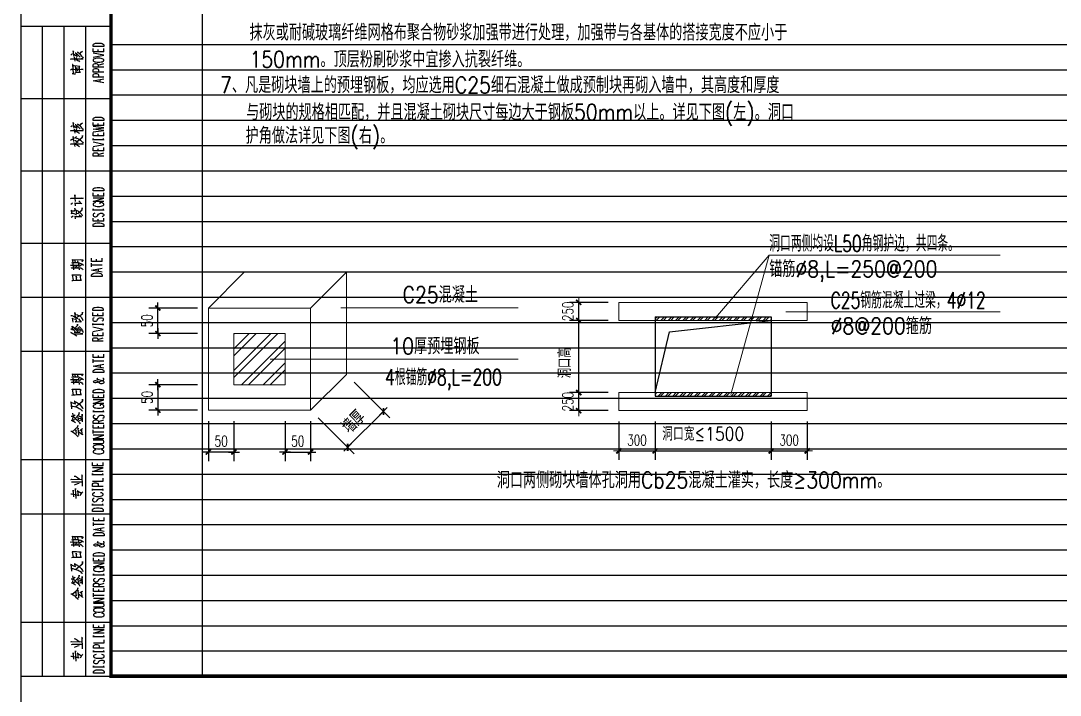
# Model space of a CAD drawing. Extents: x 5191187 to 5306989, y -468291 to -238224.
# Drawn here: x 5218546 to 5247344, y -359309 to -340629 of the extents above; entities that cross this region are included whole.
import ezdxf

# ---------------------------------------------------------------- set-up
doc = ezdxf.new("R2010")
doc.units = 0
doc.header["$LTSCALE"] = 1000
doc.header["$MEASUREMENT"] = 0
doc.layers.get('0').update_dxf_attribs({"linetype": 'CONTINUOUS'})
doc.layers.get('Defpoints').update_dxf_attribs({"linetype": 'CONTINUOUS'})
doc.layers.add('ARDIM', color=3, linetype='CONTINUOUS', lineweight=13)
for name, color, linetype in [('AXIS', 3, 'CONTINUOUS'), ('LVTRY', 6, 'CONTINUOUS'), ('PUB_TITLE', 4, 'CONTINUOUS'), ('图层线', 8, 'CONTINUOUS')]:
    doc.layers.add(name, color=color, linetype=linetype)
doc.styles.add('DIM_FONT', font='SIMPLEX', dxfattribs={"width": 0.7, "bigfont": 'GBCBIG'})
doc.styles.add('HZ1', font='txt.shx', dxfattribs={"bigfont": 'hzdx.shx'})
doc.styles.add('HZTXT', font='txt.shx', dxfattribs={"width": 0.7, "height": 500, "bigfont": 'hztxt.shx'})
doc.dimstyles.new('AXIS', dxfattribs={"dimtxt": 300, "dimasz": 1, "dimexe": 250, "dimexo": 300, "dimgap": 150, "dimtad": 1, "dimdec": 0, "dimzin": 0, "dimdsep": 46, "dimtxsty": 'DIM_FONT', "dimblk": '_DIMX', "dimblk1": '_DIMX', "dimblk2": '_DIMX', "dimcen": 0.09, "dimse1": 1, "dimse2": 1, "dimclrt": 7, "dimadec": 0, "dimazin": 0, "dimtfac": 1, "dimtdec": 0, "dimtix": 1, "dimtmove": 2, "dimatfit": 3, "dimldrblk": '_DIMX', "dimfxl": 0, "dimtolj": 1, "dimtzin": 0, "dimarcsym": 0})
doc.dimstyles.new('DIMN', dxfattribs={"dimtxt": 300, "dimasz": 1, "dimexe": 250, "dimexo": 300, "dimgap": 150, "dimtad": 1, "dimdec": 0, "dimzin": 0, "dimdsep": 46, "dimtxsty": 'DIM_FONT', "dimblk": '_DIMX', "dimcen": 0.09, "dimclrt": 7, "dimadec": 0, "dimazin": 0, "dimtfac": 1, "dimtdec": 0, "dimtix": 1, "dimtmove": 2, "dimatfit": 3, "dimldrblk": '_DIMX', "dimfxl": 0, "dimtolj": 1, "dimtzin": 0, "dimarcsym": 0})
pattern_1 = [(45, (4980077.37, 7905.21), (-101.02788, 101.02788), []), (45, (4980144.72, 7905.21), (-101.02788, 101.02788), [])]

# ---------------------------------------------------------------- blocks, each defined once
blk = doc.blocks.new('A$C04D97144')
for p, q in [((6, 0), (6, 180)), ((12, 0), (12, 180)), ((18, 0), (18, 180)), ((0, 160), (25, 160)), ((0, 140), (25, 140)), ((0, 120), (25, 120)), ((0, 105), (25, 105)), ((0, 90), (25, 90)), ((0, 60), (25, 60)), ((0, 45), (25, 45)), ((0, 15), (25, 15))]:
    blk.add_line(p, q)
blk.add_lwpolyline([(0, 180), (0, 0), (25, 0), (25, 180)], close=True)
for points in [[(14.77, 171.68), (14.55, 173.26), (14.52, 173.14), (14.6, 172.92)], [(15.62, 172.92), (15.82, 172.82), (16.28, 172.49), (16.56, 172.15), (16.86, 171.79), (17.09, 171.47), (17.27, 171.22)], [(16.39, 172.38), (16.86, 172.95), (17.09, 173.06), (16.81, 172.89)], [(22.97, 174.41), (20.03, 174.41), (20.03, 174.9), (20.17, 175.1), (20.47, 175.24), (20.72, 175.32), (21.18, 175.38), (21.87, 175.38), (22.28, 175.32), (22.58, 175.24), (22.83, 175.1), (22.97, 174.9), (22.97, 174.41), (22.97, 174.41)], [(22.97, 173), (20.03, 173), (20.03, 173.91)], [(21.43, 173), (21.43, 173.56)], [(22.97, 173), (22.97, 173.91)], [(13.81, 170.94), (13.95, 171.05), (13.92, 171.02), (17.27, 171.02), (17, 170.98), (16.72, 171.02)], [(13.86, 172.15), (14.14, 172.35), (14.27, 172.38), (14.34, 172.35)], [(14.74, 172.24), (14.91, 172.21), (15.58, 171.72), (15.62, 171.68), (15.41, 172.54)], [(14.8, 171.44), (14.97, 170.34)], [(14.99, 171.05), (15.44, 170.8), (15.79, 170.59), (16.04, 170.42), (16.29, 170.2)], [(15.05, 172.71), (15.19, 172.68), (15.62, 172.35), (15.65, 172.32), (15.93, 172.07), (16.21, 171.79), (16.46, 171.47)], [(15.19, 171.05), (15.54, 171.41)], [(20.03, 171.46), (22.97, 172.02), (20.03, 172.59)], [(20.03, 170.48), (20.17, 170.34), (20.47, 170.2), (20.72, 170.14), (21.18, 170.06), (21.87, 170.06), (22.28, 170.14), (22.58, 170.2), (22.83, 170.34), (22.97, 170.48), (22.97, 170.77), (22.83, 170.91), (22.58, 171.05), (22.28, 171.11), (21.87, 171.19), (21.18, 171.19), (20.72, 171.11), (20.47, 171.05), (20.17, 170.91), (20.03, 170.77), (20.03, 170.48), (20.03, 170.48)], [(13.78, 167.95), (14.06, 168.13), (14.27, 168.19)], [(14.56, 166.93), (14.41, 169.49), (14.31, 169.43), (14.77, 169.08)], [(14.66, 168.06), (14.71, 168.13), (17.28, 168.09), (17.03, 168.05), (16.72, 168.09)], [(16.18, 168.75), (16.32, 168.86), (14.97, 169.04), (15.08, 169.08), (15.27, 167.31)], [(15.02, 167.18), (15.27, 167.25), (16.53, 167.36), (16.29, 167.32), (16.18, 168.75), (16.15, 168.58), (16.21, 168.27)], [(15.73, 167.59), (15.62, 168.61)], [(22.97, 168.74), (20.03, 168.74), (20.03, 169.37), (20.17, 169.57), (20.33, 169.65), (20.58, 169.71), (20.88, 169.71), (21.18, 169.65), (21.27, 169.57), (21.43, 169.37), (21.43, 168.74)], [(22.97, 167.34), (20.03, 167.34), (20.03, 167.97), (20.17, 168.17), (20.33, 168.24), (20.58, 168.31), (21.02, 168.31), (21.27, 168.24), (21.43, 168.17), (21.57, 167.97), (21.57, 167.34)], [(21.43, 169.23), (22.97, 169.71)], [(14.27, 166.93), (14.52, 166.93), (14.71, 166.88), (14.91, 166.82), (15.05, 166.76)], [(22.97, 165.93), (20.03, 165.93), (20.03, 166.57), (20.17, 166.77), (20.33, 166.84), (20.58, 166.92), (21.02, 166.92), (21.27, 166.84), (21.43, 166.77), (21.57, 166.57), (21.57, 165.93)], [(22.97, 164.39), (20.03, 164.95), (22.97, 165.52)], [(21.98, 164.61), (21.98, 165.3)], [(14.77, 151.79), (14.55, 153.37), (14.52, 153.26), (14.6, 153.03)], [(14.74, 152.35), (14.91, 152.32), (15.58, 151.84), (15.62, 151.79), (15.41, 152.67)], [(15.05, 152.82), (15.19, 152.81), (15.62, 152.46), (15.65, 152.43), (15.93, 152.18), (16.21, 151.9), (16.46, 151.58)], [(15.62, 153.03), (15.82, 152.95), (16.28, 152.6), (16.56, 152.26), (16.86, 151.9), (17.09, 151.58), (17.27, 151.33)], [(16.39, 152.49), (16.86, 153.06), (17.09, 153.17), (16.81, 153)], [(22.97, 153.91), (20.03, 153.91), (20.03, 154.4), (20.17, 154.6), (20.47, 154.74), (20.72, 154.82), (21.18, 154.88), (21.87, 154.88), (22.28, 154.82), (22.58, 154.74), (22.83, 154.6), (22.97, 154.4), (22.97, 153.91), (22.97, 153.91)], [(22.97, 152.51), (20.03, 152.51), (20.03, 153.42)], [(21.43, 152.51), (21.43, 153.06)], [(22.97, 152.51), (22.97, 153.42)], [(13.81, 151.05), (13.95, 151.16), (13.92, 151.13), (17.27, 151.13), (17, 151.1), (16.72, 151.13)], [(13.86, 152.26), (14.14, 152.46), (14.27, 152.49), (14.34, 152.46)], [(14.8, 151.55), (14.97, 150.45)], [(14.99, 151.16), (15.44, 150.91), (15.79, 150.7), (16.04, 150.53), (16.29, 150.31)], [(15.19, 151.16), (15.54, 151.52)], [(15.73, 148.21), (15.79, 148.3), (17.09, 149.29), (17.12, 149.82), (17.03, 149.32), (16.92, 149.18)], [(20.03, 150.83), (22.97, 151.18), (20.03, 151.52), (22.97, 151.88), (20.03, 152.23)], [(22.97, 149.7), (20.03, 149.7), (20.03, 150.61)], [(21.43, 149.7), (21.43, 150.26)], [(22.97, 149.7), (22.97, 150.61)], [(13.81, 148.52), (14.06, 148.69), (14.23, 148.76), (14.41, 148.76)], [(13.81, 147.36), (13.98, 147.5), (13.92, 147.45), (17.27, 147.45), (17.06, 147.39), (16.78, 147.45)], [(14.71, 148.1), (14.52, 149.54), (14.49, 149.43), (14.55, 149.29)], [(14.74, 147.84), (14.94, 146.76)], [(14.91, 149.01), (15.22, 149.35), (15.36, 149.43), (15.54, 149.54)], [(14.91, 148.47), (15.13, 148.44), (15.54, 148.16), (15.82, 147.95), (15.93, 147.84)], [(14.94, 147.45), (15.33, 147.28), (15.68, 147.08), (15.99, 146.89), (16.28, 146.65)], [(15.08, 147.47), (15.44, 147.88)], [(15.33, 148.98), (15.57, 149.01), (15.96, 148.83), (16.28, 148.66), (16.53, 148.47), (16.72, 148.3), (16.92, 148.13), (17.09, 147.92), (17.27, 147.67)], [(20.03, 148.52), (20.03, 148.98), (20.03, 148.71), (22.89, 148.71), (22.89, 148.52), (22.89, 148.98)], [(20.03, 146.76), (22.97, 147.33), (20.03, 147.89)], [(22.97, 145.5), (20.03, 145.5), (20.03, 146.42)], [(22.97, 144.03), (20.03, 144.03), (20.03, 144.67), (20.17, 144.88), (20.33, 144.94), (20.58, 145.02), (20.88, 145.02), (21.18, 144.94), (21.27, 144.88), (21.43, 144.67), (21.43, 144.03)], [(21.43, 145.5), (21.43, 146.07)], [(21.43, 144.53), (22.97, 145.02)], [(22.97, 145.5), (22.97, 146.42)], [(22.97, 134.41), (20.03, 134.41), (20.03, 134.9), (20.17, 135.1), (20.47, 135.25), (20.72, 135.31), (21.18, 135.39), (21.87, 135.39), (22.28, 135.31), (22.58, 135.25), (22.83, 135.1), (22.97, 134.9), (22.97, 134.41), (22.97, 134.41)], [(15.13, 131.49), (14.99, 133.33), (14.97, 133.22), (15.02, 132.98)], [(22.97, 133), (20.03, 133), (20.03, 133.91)], [(21.43, 133), (21.43, 133.56)], [(22.97, 133), (22.97, 133.91)], [(13.78, 132.37), (13.98, 132.39), (17.28, 132.39), (17.06, 132.37), (16.78, 132.39)], [(13.86, 130.75), (14.14, 130.97), (14.28, 131.08), (14.45, 131.15)], [(14.14, 128.29), (14.09, 129.06), (14, 128.99), (14.23, 128.9), (14.42, 128.9), (14.6, 128.9), (14.8, 128.9), (14.88, 128.93), (14.97, 128.99), (14.99, 129.1), (15.02, 129.24), (15.02, 129.45), (14.99, 129.56), (14.94, 129.64)], [(15.13, 130.33), (15.02, 131.11), (14.97, 131.07), (16.72, 131), (16.84, 130.89), (16.04, 131.66)], [(15.76, 128.08), (15.76, 128.15), (17, 129.2), (17.03, 129.73), (16.95, 129.2), (16.84, 129.06)], [(22.97, 131.46), (20.03, 131.46), (22.97, 132.45), (20.03, 132.45)], [(20.72, 131.19), (20.47, 131.11), (20.17, 130.97), (20.03, 130.83), (20.03, 130.55), (20.17, 130.42), (20.47, 130.28), (20.72, 130.2), (21.18, 130.14), (21.87, 130.14), (22.28, 130.2), (22.58, 130.28), (22.83, 130.42), (22.97, 130.55), (22.97, 130.83), (22.83, 130.97), (22.58, 131.11), (22.28, 131.19), (21.87, 131.19), (21.87, 130.83)], [(13.92, 128.22), (14.17, 128.26), (14.45, 128.26), (14.71, 128.19), (14.97, 128.11), (15.13, 128), (15.27, 127.89), (15.41, 127.75)], [(13.98, 127.12), (14.38, 127.45), (14.55, 127.52)], [(15.16, 126.7), (15.05, 127.45), (14.94, 127.34), (15.16, 127.31), (16.67, 127.3), (16.78, 127.16), (16.18, 127.75)], [(15.51, 128.11), (15.36, 129.21), (15.27, 129.13), (15.51, 129.02), (15.79, 128.88), (16.01, 128.74), (16.21, 128.6), (16.46, 128.37), (16.7, 128.11), (16.89, 127.86), (17.03, 127.66), (17.12, 127.49)], [(20.03, 129.02), (20.03, 129.48), (20.03, 129.21), (22.89, 129.21), (22.89, 129.02), (22.89, 129.48)], [(20.47, 128.24), (20.17, 128.1), (20.03, 127.89), (20.03, 127.61), (20.17, 127.41), (20.47, 127.27), (20.72, 127.27), (21.02, 127.33), (21.18, 127.41), (21.27, 127.55), (21.57, 127.97), (21.73, 128.1), (21.87, 128.18), (22.12, 128.24), (22.58, 128.24), (22.83, 128.1), (22.97, 127.89), (22.97, 127.61), (22.83, 127.41), (22.58, 127.27)], [(22.97, 126.01), (20.03, 126.01), (20.03, 126.92)], [(22.97, 126.01), (22.97, 126.92)], [(22.97, 124.61), (20.03, 124.61), (20.03, 125.1), (20.17, 125.3), (20.47, 125.44), (20.72, 125.52), (21.18, 125.58), (21.87, 125.58), (22.28, 125.52), (22.58, 125.44), (22.83, 125.3), (22.97, 125.1), (22.97, 124.61), (22.97, 124.61)], [(21.43, 126.01), (21.43, 126.56)], [(14.49, 114.6), (14.34, 115.45), (14.27, 115.36), (15.13, 115.36), (15.19, 115.36), (16.46, 115.39), (16.95, 115.36), (17.23, 115.33), (17.31, 115.31), (16.95, 114.89), (17.2, 115.28)], [(22.54, 114.92), (19.59, 114.92), (19.59, 115.83)], [(21, 114.92), (21, 115.48)], [(22.54, 114.92), (22.54, 115.83)], [(13.75, 113.87), (13.92, 113.91), (16.13, 113.83)], [(13.92, 113.06), (14.09, 113.13), (16.21, 113.13)], [(14.14, 114.51), (14.45, 114.6), (15.08, 114.6), (15.76, 114.57), (16.18, 114.51), (16.64, 114.37), (16.92, 114.2), (17.34, 113.88)], [(14.69, 112.61), (14.52, 114.29)], [(15.16, 113.16), (15.08, 113.66)], [(15.19, 114.62), (15.11, 115.11)], [(15.65, 113.17), (15.57, 113.63)], [(15.93, 114.57), (15.93, 114.62), (15.85, 115.07)], [(16.29, 112.53), (16.07, 114.29), (16.04, 114.2), (16.13, 114.09)], [(16.39, 113.63), (16.72, 113.94), (16.86, 113.94), (16.61, 113.83)], [(16.46, 113.17), (16.61, 113.16), (16.89, 112.92), (17.09, 112.72), (17.23, 112.53)], [(19.59, 113.44), (19.59, 114.43)], [(19.59, 113.94), (22.54, 113.94)], [(22.54, 111.9), (19.59, 112.47), (22.54, 113.03)], [(21.55, 112.12), (21.55, 112.81)], [(14.17, 109.58), (14.45, 109.64), (15.08, 109.67), (15.73, 109.69), (15.82, 109.69), (16.28, 109.69), (16.86, 109.69), (16.67, 109.69), (16.5, 110.8), (16.7, 111.02), (16.43, 111.08), (16.1, 111.08), (15.44, 111.12), (14.77, 111.13), (14.2, 111.13), (14.28, 111.16), (14.49, 109.67)], [(15.51, 109.69), (15.33, 110.8), (15.3, 110.69), (15.41, 110.42)], [(22.54, 110.72), (19.59, 110.72), (19.59, 111.21), (19.75, 111.41), (20.05, 111.56), (20.3, 111.63), (20.75, 111.7), (21.44, 111.7), (21.85, 111.63), (22.15, 111.56), (22.4, 111.41), (22.54, 111.21), (22.54, 110.72), (22.54, 110.72)], [(15.54, 99.35), (15.57, 99.43), (17.09, 100.31), (17.12, 100.84), (17.03, 100.34), (16.86, 100.2)], [(22.86, 101.27), (19.92, 101.27), (19.92, 101.75), (20.06, 101.97), (20.36, 102.11), (20.61, 102.18), (21.07, 102.24), (21.76, 102.24), (22.17, 102.18), (22.47, 102.11), (22.72, 101.97), (22.86, 101.75), (22.86, 101.27), (22.86, 101.27)], [(13.84, 99.93), (14.17, 99.88), (14.63, 99.71), (15.11, 99.49), (15.41, 99.32), (15.65, 99.21), (15.85, 99.08)], [(14.49, 98.06), (14.34, 99.21), (14.27, 99.08), (15.25, 98.94), (15.25, 99.08), (15.36, 98.23), (15.11, 98.19), (15.41, 98.23), (16.7, 98.2)], [(15.16, 99.49), (14.99, 100.76), (14.97, 100.62), (15.02, 100.39)], [(15.11, 100.2), (15.27, 100.2), (15.73, 100.07), (15.99, 99.96), (16.21, 99.85), (16.42, 99.71), (16.61, 99.54), (16.81, 99.35), (16.95, 99.11), (17.09, 98.89), (17.14, 98.72), (17.2, 98.55)], [(16.81, 98.12), (16.04, 99)], [(22.86, 99.87), (19.92, 99.87), (19.92, 100.78)], [(20.36, 99.3), (20.06, 99.16), (19.92, 98.96), (19.92, 98.67), (20.06, 98.47), (20.36, 98.33), (20.61, 98.33), (20.91, 98.39), (21.07, 98.47), (21.16, 98.61), (21.46, 99.02), (21.62, 99.16), (21.76, 99.24), (22.01, 99.3), (22.47, 99.3), (22.72, 99.16), (22.86, 98.96), (22.86, 98.67), (22.72, 98.47), (22.47, 98.33)], [(21.32, 99.87), (21.32, 100.43)], [(22.86, 99.87), (22.86, 100.78)], [(13.78, 95.27), (13.95, 95.23), (14.41, 94.98), (14.45, 94.98), (14.8, 94.75), (15.08, 94.56), (15.3, 94.35), (15.51, 94.18)], [(13.84, 96.29), (14.27, 96.08), (14.6, 95.91), (14.85, 95.72), (14.91, 95.69), (15.11, 95.55)], [(14.38, 96.02), (14.41, 96.14), (14.28, 96.99), (14.23, 96.93), (14.63, 96.65), (14.97, 96.4), (15.19, 96.16), (15.4, 95.91), (15.58, 95.66), (15.71, 95.49)], [(14.66, 95.91), (14.69, 96.02), (15.71, 97.13), (15.68, 97.5), (15.68, 97.13), (15.57, 96.99)], [(14.83, 95.3), (16.46, 95.3), (16.28, 95.27), (16.13, 95.3)], [(15.41, 96.4), (15.51, 96.36), (15.54, 96.33), (15.76, 96.05), (15.96, 95.83), (16.1, 95.63)], [(15.76, 96.62), (15.87, 96.57), (15.93, 96.54), (16.21, 96.22), (16.24, 96.16), (16.39, 96), (16.53, 95.77), (16.67, 95.55)], [(16.1, 96.88), (16.29, 96.79), (16.57, 96.47), (16.81, 96.19), (16.95, 95.91), (17.12, 95.63), (17.23, 95.38), (17.28, 95.17)], [(19.92, 97.28), (19.92, 97.75), (19.92, 97.48), (22.78, 97.48), (22.78, 97.28), (22.78, 97.75)], [(19.92, 95.53), (22.86, 96.08), (19.92, 96.65)], [(22.86, 94.26), (19.92, 94.26), (19.92, 95.17)], [(22.86, 94.26), (22.86, 95.17)], [(14.74, 94.86), (17.23, 94.86), (17, 94.81), (16.57, 94.86)], [(22.86, 92.8), (19.92, 92.8), (19.92, 93.43), (20.06, 93.63), (20.22, 93.71), (20.47, 93.77), (20.77, 93.77), (21.07, 93.71), (21.16, 93.63), (21.32, 93.43), (21.32, 92.8)], [(21.32, 94.26), (21.32, 94.83)], [(21.32, 93.29), (22.86, 93.77)], [(23.05, 88.31), (20.09, 88.31), (20.09, 89.22)], [(20.09, 86.83), (20.09, 87.82)], [(20.09, 87.33), (23.05, 87.33)], [(23.05, 85.29), (20.09, 85.86), (23.05, 86.42)], [(21.49, 88.31), (21.49, 88.87)], [(23.05, 88.31), (23.05, 89.22)], [(14.49, 82.9), (14.34, 83.77), (14.27, 83.67), (15.13, 83.67), (15.19, 83.67), (16.46, 83.7), (16.95, 83.67), (17.23, 83.64), (17.31, 83.62), (16.95, 83.2), (17.2, 83.59)], [(23.05, 84.11), (20.09, 84.11), (20.09, 84.6), (20.25, 84.8), (20.55, 84.94), (20.8, 85.02), (21.26, 85.09), (21.95, 85.09), (22.34, 85.02), (22.65, 84.94), (22.89, 84.8), (23.05, 84.6), (23.05, 84.11), (23.05, 84.11)], [(22.04, 85.51), (22.04, 86.2)], [(13.75, 82.18), (13.92, 82.23), (16.13, 82.15)], [(13.92, 81.38), (14.09, 81.44), (16.21, 81.44)], [(14.14, 82.82), (14.45, 82.9), (15.08, 82.9), (15.76, 82.89), (16.18, 82.82), (16.64, 82.68), (16.92, 82.51), (17.34, 82.19)], [(14.69, 80.92), (14.52, 82.6)], [(15.16, 81.46), (15.08, 81.97)], [(15.19, 82.93), (15.11, 83.42)], [(15.65, 81.49), (15.57, 81.94)], [(15.93, 82.89), (15.93, 82.93), (15.85, 83.39)], [(16.29, 80.84), (16.07, 82.6), (16.04, 82.51), (16.13, 82.4)], [(16.39, 81.94), (16.72, 82.26), (16.86, 82.26), (16.61, 82.15)], [(16.46, 81.49), (16.61, 81.46), (16.89, 81.24), (17.09, 81.03), (17.23, 80.84)], [(21.35, 82.43), (21.26, 82.43), (21.1, 82.35), (21.1, 82.29), (21.26, 82.21), (21.49, 82.15), (22.2, 82.01), (22.65, 81.87), (22.89, 81.72), (23.05, 81.58), (23.05, 81.3), (22.89, 81.17), (22.75, 81.1), (22.5, 81.03), (22.2, 81.03), (21.95, 81.1), (21.79, 81.17), (21.26, 81.66), (21.1, 81.72), (20.8, 81.8), (20.55, 81.8), (20.25, 81.72), (20.09, 81.58), (20.25, 81.44), (20.55, 81.38), (20.8, 81.38), (21.26, 81.44), (21.65, 81.58), (22.65, 81.94), (22.89, 82.08), (23.05, 82.21), (23.05, 82.35), (22.89, 82.43), (22.75, 82.43)], [(14.17, 77.89), (14.45, 77.95), (15.08, 77.98), (15.73, 78), (15.82, 78), (16.28, 78), (16.86, 78), (16.67, 78), (16.5, 79.12), (16.7, 79.34), (16.43, 79.4), (16.1, 79.4), (15.44, 79.43), (14.77, 79.45), (14.2, 79.45), (14.28, 79.48), (14.49, 77.98)], [(15.51, 78), (15.33, 79.12), (15.3, 79.01), (15.41, 78.74)], [(23.05, 78.5), (20.09, 78.5), (20.09, 78.99), (20.25, 79.21), (20.55, 79.35), (20.8, 79.41), (21.26, 79.49), (21.95, 79.49), (22.34, 79.41), (22.65, 79.35), (22.89, 79.21), (23.05, 78.99), (23.05, 78.5), (23.05, 78.5)], [(23.05, 77.11), (20.09, 77.11), (20.09, 78.02)], [(23.05, 77.11), (23.05, 78.02)], [(14.14, 74.09), (14, 76.02), (13.89, 75.88), (14.06, 75.82), (14.6, 75.63), (15.13, 75.42), (15.08, 75.38), (15.08, 75.42), (14.97, 76.24), (14.88, 76.16), (15.19, 76.02), (15.47, 75.88), (15.68, 75.77), (15.85, 75.63), (16.13, 75.42), (16.35, 75.24), (16.57, 75), (16.72, 74.8), (16.89, 74.54), (17.06, 74.26), (17.2, 74.04)], [(15.22, 74.69), (17.12, 76.16), (17.12, 76.76), (17.06, 76.23), (17.03, 76.16), (16.81, 75.94)], [(23.05, 75.57), (20.09, 75.57), (23.05, 76.56), (20.09, 76.56)], [(20.8, 75.28), (20.55, 75.22), (20.25, 75.08), (20.09, 74.94), (20.09, 74.65), (20.25, 74.51), (20.55, 74.37), (20.8, 74.31), (21.26, 74.23), (21.95, 74.23), (22.34, 74.31), (22.65, 74.37), (22.89, 74.51), (23.05, 74.65), (23.05, 74.94), (22.89, 75.08), (22.65, 75.22), (22.34, 75.28), (21.95, 75.28), (21.95, 74.94)], [(21.49, 77.11), (21.49, 77.67)], [(13.92, 72), (14.06, 72.03), (14.85, 71.69)], [(14.23, 74.8), (14.38, 74.8), (14.91, 74.69), (15.22, 74.61), (15.54, 74.5), (15.87, 74.36), (16.15, 74.18), (16.5, 73.98), (16.75, 73.79), (16.98, 73.55), (17.09, 73.44)], [(14.56, 71.83), (14.42, 72.85)], [(14.6, 72.14), (15.05, 72.39)], [(15.05, 71.43), (16.13, 72.56), (16.13, 73.02), (16.1, 72.56), (15.9, 72.33)], [(16.07, 72.08), (16.28, 72.08), (17.06, 71.75)], [(17.14, 70.46), (17, 72.63), (17, 72.49), (17.03, 72.17)], [(20.55, 72.35), (20.25, 72.2), (20.09, 72), (20.09, 71.72), (20.25, 71.51), (20.55, 71.37), (20.8, 71.37), (21.1, 71.43), (21.26, 71.51), (21.35, 71.65), (21.65, 72.06), (21.79, 72.2), (21.95, 72.28), (22.2, 72.35), (22.65, 72.35), (22.89, 72.2), (23.05, 72), (23.05, 71.72), (22.89, 71.51), (22.65, 71.37)], [(20.11, 73.11), (20.11, 73.59), (20.11, 73.32), (22.95, 73.32), (22.95, 73.11), (22.95, 73.59)], [(13.92, 70.95), (14.12, 70.92), (14.55, 70.7), (14.88, 70.49), (15.16, 70.27)], [(14.23, 67.74), (15.76, 69.05), (15.76, 69.08), (15.79, 69.5), (15.71, 69.05), (15.57, 68.87)], [(14.49, 70.73), (14.41, 71.54)], [(14.52, 70.92), (14.94, 71.12)], [(14.85, 71.48), (14.99, 71.47), (15.51, 71.01), (15.57, 70.98), (15.82, 70.74), (16.13, 70.35), (16.28, 70.16), (16.42, 69.96)], [(15.76, 71.86), (15.87, 70.95)], [(16.04, 71.37), (16.46, 71.48), (16.7, 71.43), (16.39, 71.43)], [(16.28, 70.84), (16.64, 70.98), (16.81, 70.98), (16.57, 70.95)], [(23.05, 70.04), (20.09, 70.04), (20.09, 70.66), (20.25, 70.88), (20.39, 70.95), (20.64, 71.03), (20.94, 71.03), (21.26, 70.95), (21.35, 70.88), (21.49, 70.66), (21.49, 70.04)], [(23.05, 68.7), (20.09, 68.7), (20.09, 69.61)], [(21.49, 70.52), (23.05, 71.03)], [(21.49, 68.7), (21.49, 69.27)], [(23.05, 68.7), (23.05, 69.61)], [(13.89, 67.85), (14.03, 67.84), (14.49, 67.57), (14.97, 67.24), (15.27, 66.96), (15.62, 66.61), (15.93, 66.27)], [(15.4, 67.27), (15.4, 67.29), (15.4, 67.35), (15.27, 68.26), (15.27, 68.13), (15.33, 67.99)], [(16.04, 66.69), (16.07, 66.82), (15.9, 68.76), (15.87, 68.65), (15.9, 68.54)], [(16.13, 67.63), (16.24, 67.6), (16.78, 67.18), (17.09, 66.93), (17.12, 66.83), (16.86, 68.4), (16.39, 67.99)], [(16.86, 68.4), (17, 68.51), (17.17, 68.59)], [(20.09, 67.24), (20.09, 68.21)], [(20.09, 67.73), (23.05, 67.73)], [(23.05, 65.76), (20.09, 65.76), (23.05, 66.75), (20.09, 66.75)], [(20.09, 64.44), (22.2, 64.44), (22.65, 64.51), (22.89, 64.65), (23.05, 64.85), (23.05, 64.99), (22.89, 65.21), (22.65, 65.35), (22.2, 65.42), (20.09, 65.42)], [(20.09, 63.39), (20.25, 63.25), (20.55, 63.11), (20.8, 63.05), (21.26, 62.97), (21.95, 62.97), (22.34, 63.05), (22.65, 63.11), (22.89, 63.25), (23.05, 63.39), (23.05, 63.67), (22.89, 63.81), (22.65, 63.94), (22.34, 64.02), (21.95, 64.08), (21.26, 64.08), (20.8, 64.02), (20.55, 63.94), (20.25, 63.81), (20.09, 63.67), (20.09, 63.39), (20.09, 63.39)], [(20.8, 62.68), (20.55, 62.62), (20.25, 62.48), (20.09, 62.34), (20.09, 62.06), (20.25, 61.91), (20.55, 61.77), (20.8, 61.71), (21.26, 61.63), (21.95, 61.63), (22.34, 61.71), (22.65, 61.77), (22.89, 61.91), (23.05, 62.06), (23.05, 62.34), (22.89, 62.48), (22.65, 62.62), (22.34, 62.68)], [(22.81, 58.27), (19.86, 58.27), (19.86, 59.18)], [(22.81, 56.73), (19.86, 56.73), (22.81, 57.72), (19.86, 57.72)], [(21.26, 58.27), (21.26, 58.83)], [(22.81, 58.27), (22.81, 59.18)], [(14.8, 55.44), (15.16, 55.38), (15.71, 55.02), (16.28, 54.56)], [(17.12, 52.63), (16.98, 55.83), (16.95, 55.69), (17, 55.38)], [(19.86, 54.07), (22.81, 54.07), (22.81, 54.91)], [(19.87, 55.68), (19.87, 56.15), (19.87, 55.88), (22.72, 55.88), (22.72, 55.68), (22.72, 56.15)], [(13.86, 54.53), (14.09, 54.59), (17.03, 54.53)], [(14.06, 53.82), (14.31, 53.87), (17.06, 53.87)], [(14.91, 53.02), (15.85, 53.43), (16.15, 53.48)], [(15.36, 49.2), (15.19, 52.03), (15.16, 51.89), (15.19, 51.72)], [(22.81, 52.6), (19.86, 52.6), (19.86, 53.23), (20.01, 53.45), (20.16, 53.51), (20.41, 53.59), (20.86, 53.59), (21.11, 53.51), (21.26, 53.45), (21.41, 53.23), (21.41, 52.6)], [(19.87, 51.48), (19.87, 51.95), (19.87, 51.69), (22.72, 51.69), (22.72, 51.48), (22.72, 51.95)], [(13.84, 50.54), (14.06, 50.56), (15.11, 50.34), (16.04, 50.08), (15.99, 50.02), (15.79, 51.39), (15.71, 51.36), (16.84, 50.68)], [(14.74, 49.71), (14.55, 51.5), (14.55, 51.39), (14.6, 51.18)], [(16.46, 50.05), (16.7, 50.4), (16.84, 50.62), (16.98, 50.87), (17.09, 51.01), (17.23, 51.11)], [(20.56, 50.85), (20.31, 50.78), (20.01, 50.65), (19.86, 50.51), (19.86, 50.23), (20.01, 50.08), (20.31, 49.94), (20.56, 49.88), (21.02, 49.8), (21.71, 49.8), (22.1, 49.88), (22.42, 49.94), (22.65, 50.08), (22.81, 50.23), (22.81, 50.51), (22.65, 50.65), (22.42, 50.78), (22.1, 50.85)], [(20.31, 49.31), (20.01, 49.17), (19.86, 48.97), (19.86, 48.69), (20.01, 48.47), (20.31, 48.34), (20.56, 48.34), (20.86, 48.4), (21.02, 48.47), (21.11, 48.61), (21.41, 49.03), (21.55, 49.17), (21.71, 49.24), (21.96, 49.31), (22.42, 49.31), (22.65, 49.17), (22.81, 48.97), (22.81, 48.69), (22.65, 48.47), (22.42, 48.34)], [(22.81, 45.67), (19.86, 45.67), (19.86, 46.16), (20.01, 46.38), (20.31, 46.52), (20.56, 46.58), (21.02, 46.66), (21.71, 46.66), (22.1, 46.58), (22.42, 46.52), (22.65, 46.38), (22.81, 46.16), (22.81, 45.67), (22.81, 45.67)], [(19.87, 47.29), (19.87, 47.74), (19.87, 47.48), (22.72, 47.48), (22.72, 47.29), (22.72, 47.74)], [(23.13, 43.08), (20.19, 43.08), (20.19, 43.99)], [(21.59, 43.08), (21.59, 43.64)], [(23.13, 43.08), (23.13, 43.99)], [(20.19, 41.62), (20.19, 42.59)], [(20.19, 42.1), (23.13, 42.1)], [(23.13, 40.08), (20.19, 40.63), (23.13, 41.19)], [(22.14, 40.28), (22.14, 40.97)], [(14.14, 37.83), (14.45, 37.91), (15.08, 37.91), (15.76, 37.88), (16.18, 37.83), (16.64, 37.69), (16.92, 37.52), (17.34, 37.2)], [(14.49, 37.91), (14.34, 38.76), (14.27, 38.68), (15.13, 38.68), (15.19, 38.68), (16.46, 38.71), (16.95, 38.68), (17.23, 38.65), (17.31, 38.62), (16.95, 38.19), (17.2, 38.59)], [(14.69, 35.93), (14.52, 37.6)], [(15.19, 37.94), (15.11, 38.43)], [(15.93, 37.88), (15.93, 37.94), (15.85, 38.4)], [(16.29, 35.84), (16.07, 37.6), (16.04, 37.52), (16.13, 37.41)], [(23.13, 38.88), (20.19, 38.88), (20.19, 39.37), (20.33, 39.58), (20.63, 39.72), (20.88, 39.79), (21.33, 39.86), (22.03, 39.86), (22.43, 39.79), (22.73, 39.72), (22.98, 39.58), (23.13, 39.37), (23.13, 38.88), (23.13, 38.88)], [(13.75, 37.17), (13.92, 37.23), (16.13, 37.14)], [(13.92, 36.39), (14.09, 36.43), (16.21, 36.43)], [(15.16, 36.46), (15.08, 36.98)], [(15.65, 36.5), (15.57, 36.95)], [(16.39, 36.95), (16.72, 37.27), (16.86, 37.27), (16.61, 37.14)], [(16.46, 36.5), (16.61, 36.46), (16.89, 36.24), (17.09, 36.04), (17.23, 35.84)], [(21.43, 37.2), (21.33, 37.2), (21.18, 37.12), (21.18, 37.06), (21.33, 36.98), (21.59, 36.92), (22.28, 36.78), (22.73, 36.64), (22.98, 36.5), (23.13, 36.35), (23.13, 36.09), (22.98, 35.95), (22.83, 35.87), (22.58, 35.8), (22.28, 35.8), (22.03, 35.87), (21.88, 35.95), (21.33, 36.43), (21.18, 36.5), (20.88, 36.57), (20.63, 36.57), (20.33, 36.5), (20.19, 36.35), (20.33, 36.21), (20.63, 36.15), (20.88, 36.15), (21.33, 36.21), (21.73, 36.35), (22.73, 36.72), (22.98, 36.86), (23.13, 36.98), (23.13, 37.12), (22.98, 37.2), (22.83, 37.2)], [(14.17, 32.9), (14.45, 32.95), (15.08, 32.98), (15.73, 33.01), (15.82, 33.01), (16.28, 33.01), (16.86, 33.01), (16.67, 33.01), (16.5, 34.11), (16.7, 34.34), (16.43, 34.39), (16.1, 34.39), (15.44, 34.42), (14.77, 34.45), (14.2, 34.45), (14.28, 34.49), (14.49, 32.98)], [(15.22, 29.69), (17.12, 31.17), (17.12, 31.77), (17.06, 31.22), (17.03, 31.17), (16.81, 30.93)], [(15.51, 33.01), (15.33, 34.11), (15.3, 34), (15.41, 33.75)], [(23.13, 33.28), (20.19, 33.28), (20.19, 33.78), (20.33, 33.98), (20.63, 34.12), (20.88, 34.19), (21.33, 34.27), (22.03, 34.27), (22.43, 34.19), (22.73, 34.12), (22.98, 33.98), (23.13, 33.78), (23.13, 33.28), (23.13, 33.28)], [(23.13, 31.88), (20.19, 31.88), (20.19, 32.79)], [(21.59, 31.88), (21.59, 32.44)], [(23.13, 31.88), (23.13, 32.79)], [(14.14, 29.1), (14, 31.03), (13.89, 30.89), (14.06, 30.82), (14.6, 30.62), (15.13, 30.43), (15.08, 30.37), (15.08, 30.43), (14.97, 31.25), (14.88, 31.17), (15.19, 31.03), (15.47, 30.89), (15.68, 30.76), (15.85, 30.62), (16.13, 30.43), (16.35, 30.23), (16.57, 30.01), (16.72, 29.8), (16.89, 29.55), (17.06, 29.27), (17.2, 29.03)], [(14.23, 29.8), (14.38, 29.8), (14.91, 29.69), (15.22, 29.6), (15.54, 29.49), (15.87, 29.35), (16.15, 29.18), (16.5, 28.99), (16.75, 28.78), (16.98, 28.56), (17.09, 28.45)], [(23.13, 30.34), (20.19, 30.34), (23.13, 31.33), (20.19, 31.33)], [(20.88, 30.06), (20.63, 29.99), (20.33, 29.85), (20.19, 29.71), (20.19, 29.43), (20.33, 29.29), (20.63, 29.14), (20.88, 29.08), (21.33, 29.02), (22.03, 29.02), (22.43, 29.08), (22.73, 29.14), (22.98, 29.29), (23.13, 29.43), (23.13, 29.71), (22.98, 29.85), (22.73, 29.99), (22.43, 30.06), (22.03, 30.06), (22.03, 29.71)], [(13.92, 26.99), (14.06, 27.02), (14.85, 26.69)], [(13.92, 25.95), (14.12, 25.92), (14.55, 25.69), (14.88, 25.5), (15.16, 25.26)], [(14.49, 25.72), (14.41, 26.55)], [(14.56, 26.83), (14.42, 27.86)], [(14.52, 25.92), (14.94, 26.13)], [(14.6, 27.15), (15.05, 27.4)], [(14.85, 26.49), (14.99, 26.46), (15.51, 26), (15.57, 25.99), (15.82, 25.75), (16.13, 25.36), (16.28, 25.15), (16.42, 24.97)], [(15.05, 26.43), (16.13, 27.57), (16.13, 28.01), (16.1, 27.57), (15.9, 27.34)], [(15.76, 26.85), (15.87, 25.95)], [(16.04, 26.38), (16.46, 26.49), (16.7, 26.43), (16.39, 26.43)], [(16.07, 27.09), (16.28, 27.09), (17.06, 26.74)], [(16.28, 25.84), (16.64, 25.99), (16.81, 25.99), (16.57, 25.95)], [(17.14, 25.47), (17, 27.62), (17, 27.48), (17.03, 27.16)], [(20.19, 27.89), (20.19, 28.36), (20.19, 28.09), (23.05, 28.09), (23.05, 27.89), (23.05, 28.36)], [(20.63, 27.12), (20.33, 26.98), (20.19, 26.77), (20.19, 26.49), (20.33, 26.28), (20.63, 26.14), (20.88, 26.14), (21.18, 26.21), (21.33, 26.28), (21.43, 26.43), (21.73, 26.83), (21.88, 26.98), (22.03, 27.05), (22.28, 27.12), (22.73, 27.12), (22.98, 26.98), (23.13, 26.77), (23.13, 26.49), (22.98, 26.28), (22.73, 26.14)], [(14.23, 22.75), (15.76, 24.05), (15.76, 24.09), (15.79, 24.51), (15.71, 24.05), (15.57, 23.88)], [(15.4, 22.26), (15.4, 22.29), (15.4, 22.36), (15.27, 23.25), (15.27, 23.14), (15.33, 23)], [(16.04, 21.7), (16.07, 21.81), (15.9, 23.77), (15.87, 23.66), (15.9, 23.54)], [(16.13, 22.64), (16.24, 22.61), (16.78, 22.18), (17.09, 21.93), (17.12, 21.84), (16.86, 23.39), (16.39, 23)], [(16.86, 23.39), (17, 23.52), (17.17, 23.6)], [(23.13, 24.81), (20.19, 24.81), (20.19, 25.44), (20.33, 25.66), (20.49, 25.72), (20.74, 25.8), (21.04, 25.8), (21.33, 25.72), (21.43, 25.66), (21.59, 25.44), (21.59, 24.81)], [(23.13, 23.49), (20.19, 23.49), (20.19, 24.38)], [(21.59, 25.3), (23.13, 25.8)], [(21.59, 23.49), (21.59, 24.04)], [(23.13, 23.49), (23.13, 24.38)], [(13.89, 22.86), (14.03, 22.83), (14.49, 22.58), (14.97, 22.23), (15.27, 21.95), (15.62, 21.62), (15.93, 21.27)], [(20.19, 22.01), (20.19, 22.99)], [(20.19, 22.5), (23.13, 22.5)], [(23.13, 20.54), (20.19, 20.54), (23.13, 21.52), (20.19, 21.52)], [(20.19, 19.22), (22.28, 19.22), (22.73, 19.28), (22.98, 19.42), (23.13, 19.62), (23.13, 19.77), (22.98, 19.99), (22.73, 20.13), (22.28, 20.19), (20.19, 20.19)], [(20.19, 18.16), (20.33, 18.02), (20.63, 17.88), (20.88, 17.82), (21.33, 17.74), (22.03, 17.74), (22.43, 17.82), (22.73, 17.88), (22.98, 18.02), (23.13, 18.16), (23.13, 18.45), (22.98, 18.59), (22.73, 18.73), (22.43, 18.79), (22.03, 18.85), (21.33, 18.85), (20.88, 18.79), (20.63, 18.73), (20.33, 18.59), (20.19, 18.45), (20.19, 18.16), (20.19, 18.16)], [(20.88, 17.46), (20.63, 17.39), (20.33, 17.25), (20.19, 17.11), (20.19, 16.83), (20.33, 16.69), (20.63, 16.54), (20.88, 16.48), (21.33, 16.42), (22.03, 16.42), (22.43, 16.48), (22.73, 16.54), (22.98, 16.69), (23.13, 16.83), (23.13, 17.11), (22.98, 17.25), (22.73, 17.39), (22.43, 17.46)], [(23.13, 13.43), (20.19, 13.43), (20.19, 14.35)], [(23.13, 11.89), (20.19, 11.89), (23.13, 12.87), (20.19, 12.87)], [(21.59, 13.43), (21.59, 14)], [(23.13, 13.43), (23.13, 14.35)], [(13.86, 9.54), (14.09, 9.59), (17.03, 9.54)], [(14.06, 8.82), (14.31, 8.88), (17.06, 8.88)], [(14.8, 10.43), (15.16, 10.39), (15.71, 10.01), (16.28, 9.55)], [(17.12, 7.64), (16.98, 10.84), (16.95, 10.7), (17, 10.39)], [(20.19, 10.84), (20.19, 11.31), (20.19, 11.05), (23.05, 11.05), (23.05, 10.84), (23.05, 11.31)], [(20.19, 9.24), (23.13, 9.24), (23.13, 10.07)], [(23.13, 7.76), (20.19, 7.76), (20.19, 8.39), (20.33, 8.61), (20.49, 8.67), (20.74, 8.75), (21.18, 8.75), (21.43, 8.67), (21.59, 8.61), (21.73, 8.39), (21.73, 7.76)], [(13.84, 5.53), (14.06, 5.56), (15.11, 5.34), (16.04, 5.08), (15.99, 5.03), (15.79, 6.38), (15.71, 6.37), (16.84, 5.67)], [(14.74, 4.72), (14.55, 6.51), (14.55, 6.38), (14.6, 6.19)], [(14.91, 8.03), (15.85, 8.42), (16.15, 8.49)], [(15.36, 4.2), (15.19, 7.04), (15.16, 6.9), (15.19, 6.73)], [(16.46, 5.06), (16.7, 5.39), (16.84, 5.63), (16.98, 5.88), (17.09, 6.02), (17.23, 6.1)], [(20.19, 6.65), (20.19, 7.12), (20.19, 6.85), (23.05, 6.85), (23.05, 6.65), (23.05, 7.12)], [(20.88, 6.02), (20.63, 5.94), (20.33, 5.8), (20.19, 5.66), (20.19, 5.39), (20.33, 5.25), (20.63, 5.11), (20.88, 5.03), (21.33, 4.97), (22.03, 4.97), (22.43, 5.03), (22.73, 5.11), (22.98, 5.25), (23.13, 5.39), (23.13, 5.66), (22.98, 5.8), (22.73, 5.94), (22.43, 6.02)], [(20.63, 4.48), (20.33, 4.34), (20.19, 4.12), (20.19, 3.85), (20.33, 3.63), (20.63, 3.49), (20.88, 3.49), (21.18, 3.57), (21.33, 3.63), (21.43, 3.77), (21.73, 4.2), (21.88, 4.34), (22.03, 4.4), (22.28, 4.48), (22.73, 4.48), (22.98, 4.34), (23.13, 4.12), (23.13, 3.85), (22.98, 3.63), (22.73, 3.49)], [(20.19, 2.45), (20.19, 2.91), (20.19, 2.64), (23.05, 2.64), (23.05, 2.45), (23.05, 2.91)], [(23.13, 0.84), (20.19, 0.84), (20.19, 1.32), (20.33, 1.54), (20.63, 1.67), (20.88, 1.75), (21.33, 1.81), (22.03, 1.81), (22.43, 1.75), (22.73, 1.67), (22.98, 1.54), (23.13, 1.32), (23.13, 0.84), (23.13, 0.84)]]:
    blk.add_lwpolyline(points)
blk = doc.blocks.new('A$C1BD43FEB')
blk.add_blockref('A$C04D97144', (0, 0))
blk = doc.blocks.new('GXED01100007000C')
blk.add_blockref('A$C1BD43FEB', (-25, 0))
blk = doc.blocks.new('_DIMX')
blk.add_line((-150, 0), (150, 0))
at = {"const_width": 50}
blk.add_lwpolyline([(-70, -70), (70, 70)], dxfattribs=at)
blk = doc.blocks.new('*D23')
at = {"layer": 'ARDIM', "color": 0, "lineweight": -2, "transparency": 16777216}
for p, q in [((5236119, -351727), (5236119, -352793)), ((5239335, -351727), (5239335, -352793)), ((5236120, -352543), (5239334, -352543))]:
    blk.add_line(p, q, dxfattribs=at)
at = {"layer": 'Defpoints', "color": 0, "transparency": 16777216}
for p in [(5236119, -351427), (5239335, -351427), (5239335, -352543)]:
    blk.add_point(p, dxfattribs=at)
at = {"layer": 'ARDIM', "color": 0, "lineweight": -2, "transparency": 16777216, "rotation": 180}
blk.add_blockref('_DIMX', (5236119, -352543), dxfattribs=at)
at = {"layer": 'ARDIM', "color": 0, "lineweight": -2, "transparency": 16777216}
blk.add_blockref('_DIMX', (5239335, -352543), dxfattribs=at)
blk = doc.blocks.new('*D22')
at = {"layer": 'AXIS', "color": 0, "lineweight": -2, "transparency": 16777216}
for p, q in [((5227780, -350635), (5228772, -351626)), ((5227602, -352442), (5228594, -351450)), ((5226787, -351628), (5227778, -352620))]:
    blk.add_line(p, q, dxfattribs=at)
at = {"layer": 'Defpoints', "color": 0, "transparency": 16777216}
for p in [(5227568, -350423), (5226574, -351416), (5228595, -351450)]:
    blk.add_point(p, dxfattribs=at)
at = {"layer": 'AXIS', "color": 0, "lineweight": -2, "transparency": 16777216}
for p, rotation in [((5228595, -351450), 45.00000000003357), ((5227601, -352443), 225.0000000000336)]:
    blk.add_blockref('_DIMX', p, dxfattribs=dict(at, rotation=rotation))
blk = doc.blocks.new('*D20')
at = {"layer": 'AXIS', "color": 0, "lineweight": -2, "transparency": 16777216}
for p, q in [((5223443, -350708), (5222095, -350708)), ((5222345, -350709), (5222345, -351415)), ((5223443, -351416), (5222095, -351416))]:
    blk.add_line(p, q, dxfattribs=at)
at = {"layer": 'Defpoints', "color": 0, "transparency": 16777216}
for p in [(5223743, -350708), (5222345, -351416), (5223743, -351416)]:
    blk.add_point(p, dxfattribs=at)
at = {"layer": 'AXIS', "color": 0, "lineweight": -2, "transparency": 16777216}
for p, rotation in [((5222345, -350708), 90), ((5222345, -351416), 270)]:
    blk.add_blockref('_DIMX', p, dxfattribs=dict(at, rotation=rotation))
at = {"layer": 'AXIS', "color": 7, "transparency": 16777216, "insert": (5222045, -351062), "char_height": 300, "attachment_point": 5, "rotation": 90, "style": 'DIM_FONT'}
blk.add_mtext('\\A1;50', dxfattribs=at)
blk = doc.blocks.new('*D19')
at = {"layer": 'AXIS', "color": 0, "lineweight": -2, "transparency": 16777216}
for p, q in [((5223743, -351716), (5223743, -352823)), ((5224451, -351716), (5224451, -352823)), ((5224450, -352573), (5223744, -352573))]:
    blk.add_line(p, q, dxfattribs=at)
at = {"layer": 'Defpoints', "color": 0, "transparency": 16777216}
for p in [(5223743, -351416), (5224451, -351416), (5223743, -352573)]:
    blk.add_point(p, dxfattribs=at)
at = {"layer": 'AXIS', "color": 0, "lineweight": -2, "transparency": 16777216, "rotation": 180}
blk.add_blockref('_DIMX', (5223743, -352573), dxfattribs=at)
at = {"layer": 'AXIS', "color": 0, "lineweight": -2, "transparency": 16777216}
blk.add_blockref('_DIMX', (5224451, -352573), dxfattribs=at)
at = {"layer": 'AXIS', "color": 7, "transparency": 16777216, "insert": (5224097, -352273), "char_height": 300, "attachment_point": 5, "style": 'DIM_FONT'}
blk.add_mtext('\\A1;50', dxfattribs=at)
blk = doc.blocks.new('*D17')
at = {"layer": 'ARDIM', "color": 0, "lineweight": -2, "transparency": 16777216}
for p, q in [((5234819, -348927), (5233753, -348927)), ((5234003, -350926), (5234003, -348928)), ((5234819, -350927), (5233753, -350927))]:
    blk.add_line(p, q, dxfattribs=at)
at = {"layer": 'Defpoints', "color": 0, "transparency": 16777216}
for p in [(5234003, -348927), (5235119, -348927), (5235119, -350927)]:
    blk.add_point(p, dxfattribs=at)
at = {"layer": 'ARDIM', "color": 0, "lineweight": -2, "transparency": 16777216}
for p, rotation in [((5234003, -348927), 90), ((5234003, -350927), 270)]:
    blk.add_blockref('_DIMX', p, dxfattribs=dict(at, rotation=rotation))
blk = doc.blocks.new('*D15')
at = {"layer": 'ARDIM', "color": 0, "lineweight": -2, "transparency": 16777216}
for p, q in [((5234819, -350927), (5233753, -350927)), ((5234003, -350926), (5234003, -350925)), ((5234003, -351427), (5234003, -350927)), ((5234819, -351427), (5233753, -351427)), ((5234003, -351428), (5234003, -351429))]:
    blk.add_line(p, q, dxfattribs=at)
at = {"layer": 'Defpoints', "color": 0, "transparency": 16777216}
for p in [(5234003, -350927), (5235119, -350927), (5235119, -351427)]:
    blk.add_point(p, dxfattribs=at)
at = {"layer": 'ARDIM', "color": 0, "lineweight": -2, "transparency": 16777216}
for p, rotation in [((5234003, -350927), 270), ((5234003, -351427), 90)]:
    blk.add_blockref('_DIMX', p, dxfattribs=dict(at, rotation=rotation))
at = {"layer": 'ARDIM', "color": 7, "transparency": 16777216, "insert": (5233703, -351177), "char_height": 300, "attachment_point": 5, "rotation": 90, "style": 'DIM_FONT'}
blk.add_mtext('\\A1;250', dxfattribs=at)
blk = doc.blocks.new('*D14')
at = {"layer": 'ARDIM', "color": 0, "lineweight": -2, "transparency": 16777216}
for p, q in [((5234819, -348427), (5233753, -348427)), ((5234003, -348426), (5234003, -348425)), ((5234003, -348927), (5234003, -348427)), ((5234819, -348927), (5233753, -348927)), ((5234003, -348928), (5234003, -348929))]:
    blk.add_line(p, q, dxfattribs=at)
at = {"layer": 'Defpoints', "color": 0, "transparency": 16777216}
for p in [(5234003, -348427), (5235119, -348427), (5235119, -348927)]:
    blk.add_point(p, dxfattribs=at)
at = {"layer": 'ARDIM', "color": 0, "lineweight": -2, "transparency": 16777216}
for p, rotation in [((5234003, -348427), 270), ((5234003, -348927), 90)]:
    blk.add_blockref('_DIMX', p, dxfattribs=dict(at, rotation=rotation))
at = {"layer": 'ARDIM', "color": 7, "transparency": 16777216, "insert": (5233703, -348677), "char_height": 300, "attachment_point": 5, "rotation": 90, "style": 'DIM_FONT'}
blk.add_mtext('\\A1;250', dxfattribs=at)

msp = doc.modelspace()

# ---------------------------------------------------------------- hatches: boundary and pattern name
at = {"layer": 'ARDIM'}
h = msp.add_hatch(dxfattribs=at)
h.set_pattern_fill('ANSI32', color=8, scale=30, style=0)
h.set_pattern_definition(pattern_1)
h.paths.add_polyline_path([(5239334.5, -348927), (5239334.5, -348827), (5236119.1, -348827), (5236119.1, -348927)])
h = msp.add_hatch(dxfattribs=at)
h.set_pattern_fill('ANSI32', color=8, scale=1132.659933, style=0)
h.set_pattern_definition([(45, (3489790.6, 192819.04), (-300.34182, 300.34182), []), (45, (3489990.8, 192819.04), (-300.34182, 300.34182), [])])
h.paths.add_polyline_path([(5225866.6, -350708.2), (5225866.6, -349292.4), (5224450.8, -349292.4), (5224450.8, -350708.2)])
h = msp.add_hatch(dxfattribs=at)
h.set_pattern_fill('ANSI32', color=8, scale=30, style=0)
h.set_pattern_definition(pattern_1)
h.paths.add_polyline_path([(5239334.5, -351027), (5236119.1, -351027), (5236119.1, -350927), (5239334.5, -350927)])

# ---------------------------------------------------------------- linework, layer by layer
for p, q in [((5239279.7, -347119.1), (5238216.9, -350977)), ((5223742.8, -348584.5), (5224736.4, -347590.9)), ((5227568.1, -347590.9), (5224736.4, -347590.9)), ((5226574.5, -348584.5), (5227568.1, -347590.9)), ((5227568.1, -350422.6), (5227568.1, -347590.9)), ((5240334.5, -348427), (5235119.1, -348427)), ((5235119.1, -348427), (5235119.1, -348927)), ((5240334.5, -348427), (5240334.5, -348927)), ((5223742.8, -351416.1), (5223742.8, -348584.5)), ((5223742.8, -348584.5), (5226574.5, -348584.5)), ((5226574.5, -348584.5), (5226574.5, -351416.1)), ((5227417.1, -348580.4), (5232330.3, -348580.4)), ((5239738.4, -348692.8), (5245683.1, -348692.8)), ((5240334.5, -348927), (5235119.1, -348927)), ((5224450.8, -350708.2), (5224450.8, -349292.4)), ((5224450.8, -349292.4), (5225866.6, -349292.4)), ((5225866.6, -349292.4), (5225866.6, -350708.2)), ((5225454.8, -350005.4), (5232330.3, -350005.4)), ((5226574.5, -351416.1), (5227568.1, -350422.6)), ((5225866.6, -350708.2), (5224450.8, -350708.2)), ((5240334.5, -350927), (5235119.1, -350927)), ((5235119.1, -350927), (5235119.1, -351427)), ((5240334.5, -350927), (5240334.5, -351427)), ((5226574.5, -351416.1), (5223742.8, -351416.1)), ((5240334.5, -351427), (5235119.1, -351427))]:
    msp.add_line(p, q, dxfattribs=at)
msp.add_lwpolyline([(5237792.9, -348852), (5239279.7, -347119.1), (5245683.1, -347119.1)], dxfattribs=at)
at = {"layer": 'LVTRY'}
for p, q in [((5236119.1, -348827), (5239334.5, -348827)), ((5236119.1, -348827), (5236119.1, -351027)), ((5239334.5, -348827), (5239334.5, -351027)), ((5236119.1, -351027), (5239334.5, -351027))]:
    msp.add_line(p, q, dxfattribs=at)
msp.add_lwpolyline([(5236119.1, -350927), (5236515, -349240), (5239334.5, -348927)], dxfattribs=at)
at = {"layer": 'PUB_TITLE'}
msp.add_lwpolyline([(5218545.9, -359783.9), (5302645.9, -359783.9), (5302645.9, -300383.9), (5218545.9, -300383.9)], close=True, dxfattribs=at)
at = {"layer": 'PUB_TITLE', "const_width": 100}
msp.add_lwpolyline([(5221045.9, -358783.9), (5301645.9, -358783.9), (5301645.9, -301383.9), (5221045.9, -301383.9)], close=True, dxfattribs=at)
at = {"layer": '图层线'}
for p, q in [((5223579.3, -358783.9), (5223579.3, -301383.9)), ((5221045.9, -341283.9), (5301645.9, -341283.9)), ((5221045.9, -341983.9), (5301645.9, -341983.9)), ((5221045.9, -342683.9), (5301645.9, -342683.9)), ((5221045.9, -343383.9), (5301645.9, -343383.9)), ((5221045.9, -344083.9), (5301645.9, -344083.9)), ((5221045.9, -344783.9), (5301645.9, -344783.9)), ((5221045.9, -345483.9), (5301645.9, -345483.9)), ((5221045.9, -346183.9), (5301645.9, -346183.9)), ((5221045.9, -346883.9), (5301645.9, -346883.9)), ((5221045.9, -347583.9), (5301645.9, -347583.9)), ((5221045.9, -348283.9), (5301645.9, -348283.9)), ((5221045.9, -348983.9), (5301645.9, -348983.9)), ((5221045.9, -349683.9), (5301645.9, -349683.9)), ((5221045.9, -350383.9), (5301645.9, -350383.9)), ((5221045.9, -351083.9), (5301645.9, -351083.9)), ((5221045.9, -351783.9), (5301645.9, -351783.9)), ((5221045.9, -352483.9), (5301645.9, -352483.9)), ((5221045.9, -353183.9), (5283645.9, -353183.9)), ((5221045.9, -353883.9), (5283645.9, -353883.9)), ((5221045.9, -354583.9), (5283645.9, -354583.9)), ((5221045.9, -355283.9), (5283645.9, -355283.9)), ((5221045.9, -355983.9), (5283645.9, -355983.9)), ((5221045.9, -356683.9), (5283645.9, -356683.9)), ((5221045.9, -357383.9), (5283645.9, -357383.9)), ((5221045.9, -358083.9), (5283645.9, -358083.9))]:
    msp.add_line(p, q, dxfattribs=at)

# ---------------------------------------------------------------- block references
at = {"color": 0, "xscale": 100, "yscale": 100, "zscale": 100}
msp.add_blockref('GXED01100007000C', (5221045.9, -358783.9), dxfattribs=at)

# ---------------------------------------------------------------- texts
at = {"color": 4, "style": 'HZ1'}
for s, width, p in [('抹灰或耐碱玻璃纤维网格布聚合物砂浆加强带进行处理，加强带与各基体的搭接宽度不应小于', 0.85, (5224882.5, -341175.9)), ('150mm。顶层粉刷砂浆中宜掺入抗裂纤维。', 0.85, (5224882.5, -341921.2)), ('7、凡是砌块墙上的预埋钢板，均应选用C25细石混凝土做成预制块再砌入墙中，其高度和厚度', 0.85, (5224067.3, -342634.1)), ('与砌块的规格相匹配，并且混凝土砌块尺寸每边大于钢板50mm以上。详见下图(左)。洞口', 0.85, (5224789.4, -343384.1)), ('护角做法详见下图(右)。', 0.85, (5224775.1, -344033.9)), ('洞口两侧均设L50角钢护边，共四条。', 0.7, (5239280.8, -347019.7)), ('锚筋%%c8,L=250@200', 0.85, (5239280.8, -347725.9)), ('C25混凝土', 0.85, (5229124, -348439.6)), ('C25钢筋混凝土过梁，4%%C12', 0.7, (5240982.6, -348593.4)), ('%%C8@200箍筋', 0.85, (5240982.6, -349306)), ('10厚预埋钢板', 0.85, (5228785.5, -349864.7)), ('4根锚筋%%c8,L=200', 0.7, (5228640.2, -350723.6)), ('洞口两侧砌块墙体孔洞用Cb25混凝土灌实，长度≥300mm。', 0.85, (5231732.6, -353575))]:
    msp.add_text(s, height=450, dxfattribs=dict(at, width=width)).set_placement(p)
at = {"layer": 'AXIS', "style": 'HZ1', "width": 0.85}
for s, height, rotation, p in [('洞口高', 350, 90, (5233788.1, -350527.8)), ('墙厚', 400, 45, (5227672.6, -352102.6))]:
    msp.add_text(s, height=height, rotation=rotation, dxfattribs=at).set_placement(p)
msp.add_text('洞口宽≤1500', height=370, dxfattribs=at).set_placement((5236316.2, -352255.3))

# ---------------------------------------------------------------- dimensions: what is measured, and where the dimension line sits
at = {"layer": 'ARDIM'}
for p1, p2, picture, middle in [((5235119.1, -348927), (5235119.1, -348427), '*D14', (5233703.2, -348677)), ((5235119.1, -351427), (5235119.1, -350927), '*D15', (5233703.2, -351177))]:
    dim = msp.add_aligned_dim(p1=p1, p2=p2, distance=1115.9, text='250', dimstyle='DIMN', dxfattribs=at)
    dim.commit()
    dim.dimension.update_dxf_attribs({"geometry": picture, "text_midpoint": middle})
for p1, p2, distance, picture, middle in [((5235119.1, -350927), (5235119.1, -348927), 1115.9, '*D17', (5234003.2, -349927)), ((5236119.1, -351427), (5239334.5, -351427), -1115.9, '*D23', (5237726.8, -352542.9))]:
    dim = msp.add_aligned_dim(p1=p1, p2=p2, distance=distance, text=' ', dimstyle='DIMN', override={"dimtxsty": 'HZTXT'}, dxfattribs=at)
    dim.commit()
    dim.dimension.update_dxf_attribs({"geometry": picture, "text_midpoint": middle})
for p1, p2 in [((5235119.1, -351427), (5236119.1, -351427)), ((5239334.5, -351427), (5240334.5, -351427))]:
    msp.add_aligned_dim(p1=p1, p2=p2, distance=-1115.9, text='300', dimstyle='DIMN', dxfattribs=at).render()
at = {"layer": 'AXIS'}
msp.add_aligned_dim(p1=(5223742.8, -349292.4), p2=(5223742.8, -348584.5), distance=1398.3, text='50', dimstyle='AXIS', override={"dimlfac": 1, "dimsah": 1, "dimse1": 0, "dimse2": 0}, dxfattribs=at).render()
for p1, p2, distance, text, picture, middle in [((5226574.5, -351416.1), (5227568.1, -350422.6), -1452.3, ' ', '*D22', (5228098.2, -351946.3)), ((5223742.8, -350708.2), (5223742.8, -351416.1), -1398.3, '50', '*D20', (5222044.5, -351062.2))]:
    dim = msp.add_aligned_dim(p1=p1, p2=p2, distance=distance, text=text, dimstyle='AXIS', override={"dimlfac": 1, "dimsah": 1, "dimse1": 0, "dimse2": 0}, dxfattribs=at)
    dim.commit()
    dim.dimension.update_dxf_attribs({"geometry": picture, "text_midpoint": middle})
dim = msp.add_linear_dim(base=(5223742.8, -352573.4), p1=(5224450.8, -351416.1), p2=(5223742.8, -351416.1), text='50', dimstyle='AXIS', override={"dimlfac": 1, "dimsah": 1, "dimse1": 0, "dimse2": 0}, dxfattribs=at)
dim.commit()
dim.dimension.update_dxf_attribs({"geometry": '*D19', "text_midpoint": (5224096.8, -352273.4)})
msp.add_linear_dim(base=(5226574.5, -352573.4), p1=(5225866.6, -351416.1), p2=(5226574.5, -351416.1), text='50', dimstyle='AXIS', override={"dimlfac": 1, "dimsah": 1, "dimse1": 0, "dimse2": 0}, dxfattribs=at).render()

doc.saveas('drawing.dxf')
